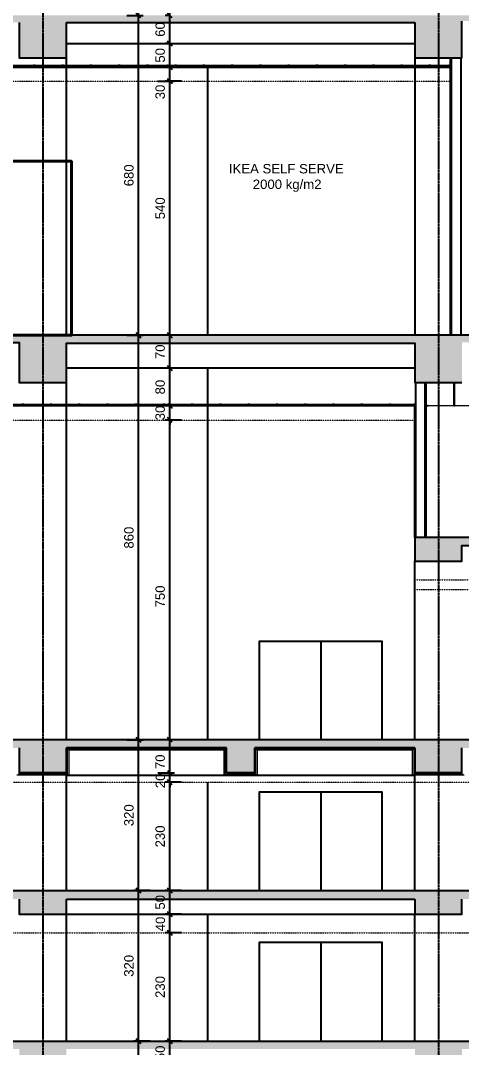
# Model space of a CAD drawing. Header units: centimetres. Extents: x -678439 to 71514, y -426864 to 8594.
# Drawn here: x 65828 to 66765, y 3387 to 5569 of the extents above; entities that cross this region are included whole.
import ezdxf

# ---------------------------------------------------------------- set-up
doc = ezdxf.new("R2010")
doc.units = ezdxf.units.CM
doc.header["$LTSCALE"] = 0.01
doc.header["$MEASUREMENT"] = 0
doc.header["$PDMODE"] = 3
for name, pattern in [('$0$CENTER', [50.8, 31.75, -6.35, 6.35, -6.35]), ('HIDDEN', [9.525, 6.35, -3.175]), ('K5LT_AXLED', [19.5, 15, -1.5, 1.5, -1.5])]:
    doc.linetypes.add(name, pattern=pattern)
doc.layers.get('0').update_dxf_attribs({"lineweight": 0})
doc.layers.get('DefPoints').update_dxf_attribs({"color": 200})
for name, color, linetype in [('$0$V-0_Axis', 8, '$0$CENTER'), ('AR-02', 152, 'Continuous'), ('METAL', 122, 'Continuous'), ('SIVA', 151, 'Continuous'), ('V-0_Dimension', 1, 'Continuous'), ('V-0_Elevation_015', 103, 'Continuous'), ('V-0_Elevation_030', 30, 'Continuous'), ('V-0_Hatch_Concrete', 252, 'Continuous'), ('V-0_Text_Tr', 7, 'Continuous'), ('V-2_Column', 160, 'Continuous'), ('V-2_Wall', 4, 'Continuous'), ('V-3_Ceiling_Suspended', 202, 'Continuous')]:
    doc.layers.add(name, color=color, linetype=linetype)
for name, color, linetype, lineweight in [('AG-Insulation_Heat_Rockwool', 95, 'BATTING', 13), ('AG-Metal_Profile', 122, 'Continuous', 18), ('AR-HIDDEN', 9, 'HIDDEN', 18), ('RACKING', 157, 'Continuous', 40), ('TAV-AG-Acoustic', 1, 'Continuous', 0)]:
    doc.layers.add(name, color=color, linetype=linetype, lineweight=lineweight)
doc.styles.add('VIVA_100', font='arial.ttf', dxfattribs={"height": 20})
doc.linetypes.add('BATTING', pattern='A,0.0001,-0.1,[134,ltypeshp.shx,S=0.1,R=0,X=-0.1,Y=0],-0.2,[134,ltypeshp.shx,S=0.1,R=180,X=0.1,Y=0],-0.1', length=0.4001)
doc.dimstyles.new('VIVA_100', dxfattribs={"dimscale": 10, "dimtxt": 25, "dimasz": 1, "dimexe": 1, "dimexo": 1, "dimgap": 1, "dimtad": 1, "dimdec": 0, "dimzin": 3, "dimdsep": 46, "dimtxsty": 'VIVA_100', "dimblk": 'OBLIQUE', "dimcen": 0, "dimdle": 1, "dimclrd": 256, "dimclre": 256, "dimclrt": 256, "dimadec": 1, "dimazin": 0, "dimtfac": 0.75, "dimtdec": 0, "dimtix": 1, "dimtmove": 2, "dimatfit": 2, "dimldrblk": 'DOT', "dimfxlon": 1, "dimfrac": 1, "dimtolj": 1, "dimtzin": 0, "dimlwd": -1, "dimlwe": -1, "dimarcsym": 0})

# ---------------------------------------------------------------- blocks, each defined once
blk = doc.blocks.new('RAF2')
at = {"layer": 'RACKING', "ltscale": 0.3}
blk.add_lwpolyline([(15.057, -3.7), (18.1, -3.7), (18.1, 0), (15.057, 0)], close=True, dxfattribs=at)
blk = doc.blocks.new('_OBLIQUE')
at = {"color": 0, "linetype": 'ByBlock'}
blk.add_line((-0.5, -0.5), (0.5, 0.5), dxfattribs=at)
blk = doc.blocks.new('*D188')
at = {"layer": 'DefPoints', "color": 0, "transparency": 16777216}
for p in [(66145.1, 3400), (66397.4, 3400), (66407.4, 3350)]:
    blk.add_point(p, dxfattribs=at)
at = {"layer": 'V-0_Dimension', "transparency": 16777216}
for p, q in [((66145.1, 3340), (66145.1, 3410)), ((66170.1, 3400), (66135.1, 3400)), ((66170.1, 3350), (66135.1, 3350))]:
    blk.add_line(p, q, dxfattribs=at)
at = {"layer": 'V-0_Dimension', "transparency": 16777216, "xscale": 10, "yscale": 10, "zscale": 10}
for p, rotation in [((66145.1, 3400), 90), ((66145.1, 3350), 270)]:
    blk.add_blockref('_OBLIQUE', p, dxfattribs=dict(at, rotation=rotation))
at = {"layer": 'V-0_Dimension', "transparency": 16777216, "insert": (66124.9, 3375), "char_height": 20, "attachment_point": 5, "rotation": 90, "style": 'VIVA_100'}
blk.add_mtext('\\A1;50 ', dxfattribs=at)
blk = doc.blocks.new('_DOT')
blk.add_line((-0.5, 0), (-1, 0))
at = {"const_width": 0.5}
blk.add_lwpolyline([(-0.25, 0, 1), (0.25, 0, 1)], format="xyb", close=True, dxfattribs=at)
blk = doc.blocks.new('*D189')
at = {"layer": 'DefPoints', "color": 0, "transparency": 16777216}
for p in [(66078.7, 3400), (66266.6, 3400), (66266.6, 3080)]:
    blk.add_point(p, dxfattribs=at)
at = {"layer": 'V-0_Dimension', "transparency": 16777216}
for p, q in [((66078.7, 3070), (66078.7, 3410)), ((66103.7, 3400), (66068.7, 3400)), ((66103.7, 3080), (66068.7, 3080))]:
    blk.add_line(p, q, dxfattribs=at)
at = {"layer": 'V-0_Dimension', "transparency": 16777216, "xscale": 10, "yscale": 10, "zscale": 10}
for p, rotation in [((66078.7, 3400), 90), ((66078.7, 3080), 270)]:
    blk.add_blockref('_OBLIQUE', p, dxfattribs=dict(at, rotation=rotation))
at = {"layer": 'V-0_Dimension', "transparency": 16777216, "insert": (66058.5, 3240), "char_height": 20, "attachment_point": 5, "rotation": 90, "style": 'VIVA_100'}
blk.add_mtext('\\A1;320 ', dxfattribs=at)
blk = doc.blocks.new('*D190')
at = {"layer": 'DefPoints', "color": 0, "transparency": 16777216}
for p in [(66145.1, 3630), (66225.7, 3630), (66407.4, 3400)]:
    blk.add_point(p, dxfattribs=at)
at = {"layer": 'V-0_Dimension', "transparency": 16777216}
for p, q in [((66170.1, 3630), (66135.1, 3630)), ((66145.1, 3390), (66145.1, 3640)), ((66170.1, 3400), (66135.1, 3400))]:
    blk.add_line(p, q, dxfattribs=at)
at = {"layer": 'V-0_Dimension', "transparency": 16777216, "xscale": 10, "yscale": 10, "zscale": 10}
for p, rotation in [((66145.1, 3630), 90), ((66145.1, 3400), 270)]:
    blk.add_blockref('_OBLIQUE', p, dxfattribs=dict(at, rotation=rotation))
at = {"layer": 'V-0_Dimension', "transparency": 16777216, "insert": (66124.9, 3515), "char_height": 20, "attachment_point": 5, "rotation": 90, "style": 'VIVA_100'}
blk.add_mtext('\\A1;230 ', dxfattribs=at)
blk = doc.blocks.new('*D191')
at = {"layer": 'DefPoints', "color": 0, "transparency": 16777216}
for p in [(66145.1, 3670), (66225.7, 3670), (66225.7, 3630)]:
    blk.add_point(p, dxfattribs=at)
at = {"layer": 'V-0_Dimension', "transparency": 16777216}
for p, q in [((66170.1, 3670), (66135.1, 3670)), ((66145.1, 3620), (66145.1, 3680)), ((66170.1, 3630), (66135.1, 3630))]:
    blk.add_line(p, q, dxfattribs=at)
at = {"layer": 'V-0_Dimension', "transparency": 16777216, "xscale": 10, "yscale": 10, "zscale": 10}
for p, rotation in [((66145.1, 3670), 90), ((66145.1, 3630), 270)]:
    blk.add_blockref('_OBLIQUE', p, dxfattribs=dict(at, rotation=rotation))
at = {"layer": 'V-0_Dimension', "transparency": 16777216, "insert": (66125.3, 3648.9), "char_height": 20, "attachment_point": 5, "rotation": 90, "style": 'VIVA_100'}
blk.add_mtext('\\A1;40 ', dxfattribs=at)
blk = doc.blocks.new('*D192')
at = {"layer": 'DefPoints', "color": 0, "transparency": 16777216}
for p in [(66145.1, 3720), (66225.7, 3720), (66225.7, 3670)]:
    blk.add_point(p, dxfattribs=at)
at = {"layer": 'V-0_Dimension', "transparency": 16777216}
for p, q in [((66170.1, 3720), (66135.1, 3720)), ((66145.1, 3660), (66145.1, 3730)), ((66170.1, 3670), (66135.1, 3670))]:
    blk.add_line(p, q, dxfattribs=at)
at = {"layer": 'V-0_Dimension', "transparency": 16777216, "xscale": 10, "yscale": 10, "zscale": 10}
for p, rotation in [((66145.1, 3720), 90), ((66145.1, 3670), 270)]:
    blk.add_blockref('_OBLIQUE', p, dxfattribs=dict(at, rotation=rotation))
at = {"layer": 'V-0_Dimension', "transparency": 16777216, "insert": (66124.9, 3695), "char_height": 20, "attachment_point": 5, "rotation": 90, "style": 'VIVA_100'}
blk.add_mtext('\\A1;50 ', dxfattribs=at)
blk = doc.blocks.new('*D193')
at = {"layer": 'DefPoints', "color": 0, "transparency": 16777216}
for p in [(66078.7, 3720), (66225.7, 3720), (66266.6, 3400)]:
    blk.add_point(p, dxfattribs=at)
at = {"layer": 'V-0_Dimension', "transparency": 16777216}
for p, q in [((66103.7, 3720), (66068.7, 3720)), ((66078.7, 3390), (66078.7, 3730)), ((66103.7, 3400), (66068.7, 3400))]:
    blk.add_line(p, q, dxfattribs=at)
at = {"layer": 'V-0_Dimension', "transparency": 16777216, "xscale": 10, "yscale": 10, "zscale": 10}
for p, rotation in [((66078.7, 3720), 90), ((66078.7, 3400), 270)]:
    blk.add_blockref('_OBLIQUE', p, dxfattribs=dict(at, rotation=rotation))
at = {"layer": 'V-0_Dimension', "transparency": 16777216, "insert": (66058.5, 3560), "char_height": 20, "attachment_point": 5, "rotation": 90, "style": 'VIVA_100'}
blk.add_mtext('\\A1;320 ', dxfattribs=at)
blk = doc.blocks.new('*D194')
at = {"layer": 'DefPoints', "color": 0, "transparency": 16777216}
for p in [(66145.1, 3950), (66407.4, 3950), (66225.7, 3720)]:
    blk.add_point(p, dxfattribs=at)
at = {"layer": 'V-0_Dimension', "transparency": 16777216}
for p, q in [((66145.1, 3710), (66145.1, 3960)), ((66170.1, 3950), (66135.1, 3950)), ((66170.1, 3720), (66135.1, 3720))]:
    blk.add_line(p, q, dxfattribs=at)
at = {"layer": 'V-0_Dimension', "transparency": 16777216, "xscale": 10, "yscale": 10, "zscale": 10}
for p, rotation in [((66145.1, 3950), 90), ((66145.1, 3720), 270)]:
    blk.add_blockref('_OBLIQUE', p, dxfattribs=dict(at, rotation=rotation))
at = {"layer": 'V-0_Dimension', "transparency": 16777216, "insert": (66124.9, 3835), "char_height": 20, "attachment_point": 5, "rotation": 90, "style": 'VIVA_100'}
blk.add_mtext('\\A1;230 ', dxfattribs=at)
blk = doc.blocks.new('*D195')
at = {"layer": 'DefPoints', "color": 0, "transparency": 16777216}
for p in [(65925.7, 3970), (66145.1, 3970), (66407.4, 3950)]:
    blk.add_point(p, dxfattribs=at)
at = {"layer": 'V-0_Dimension', "transparency": 16777216}
for p, q in [((66145.1, 3970), (66145.1, 3980)), ((66120.1, 3970), (66155.1, 3970)), ((66145.1, 3950), (66145.1, 3970)), ((66170.1, 3950), (66135.1, 3950)), ((66145.1, 3950), (66145.1, 3940))]:
    blk.add_line(p, q, dxfattribs=at)
at = {"layer": 'V-0_Dimension', "transparency": 16777216, "xscale": 10, "yscale": 10, "zscale": 10}
for p, rotation in [((66145.1, 3970), 270), ((66145.1, 3950), 90)]:
    blk.add_blockref('_OBLIQUE', p, dxfattribs=dict(at, rotation=rotation))
at = {"layer": 'V-0_Dimension', "transparency": 16777216, "insert": (66125.3, 3953.1), "char_height": 20, "attachment_point": 5, "rotation": 90, "style": 'VIVA_100'}
blk.add_mtext('\\A1;20 ', dxfattribs=at)
blk = doc.blocks.new('*D196')
at = {"layer": 'DefPoints', "color": 0, "transparency": 16777216}
for p in [(66145.1, 4040), (66397.4, 4040), (65925.7, 3970)]:
    blk.add_point(p, dxfattribs=at)
at = {"layer": 'V-0_Dimension', "transparency": 16777216}
for p, q in [((66170.1, 4040), (66135.1, 4040)), ((66145.1, 3960), (66145.1, 4050)), ((66120.1, 3970), (66155.1, 3970))]:
    blk.add_line(p, q, dxfattribs=at)
at = {"layer": 'V-0_Dimension', "transparency": 16777216, "xscale": 10, "yscale": 10, "zscale": 10}
for p, rotation in [((66145.1, 4040), 90), ((66145.1, 3970), 270)]:
    blk.add_blockref('_OBLIQUE', p, dxfattribs=dict(at, rotation=rotation))
at = {"layer": 'V-0_Dimension', "transparency": 16777216, "insert": (66124.9, 3993.6), "char_height": 20, "attachment_point": 5, "rotation": 90, "style": 'VIVA_100'}
blk.add_mtext('\\A1;70 ', dxfattribs=at)
blk = doc.blocks.new('*D197')
at = {"layer": 'DefPoints', "color": 0, "transparency": 16777216}
for p in [(65925.7, 4040), (66078.7, 4040), (66225.7, 3720)]:
    blk.add_point(p, dxfattribs=at)
at = {"layer": 'V-0_Dimension', "transparency": 16777216}
for p, q in [((66053.7, 4040), (66088.7, 4040)), ((66078.7, 3710), (66078.7, 4050)), ((66103.7, 3720), (66068.7, 3720))]:
    blk.add_line(p, q, dxfattribs=at)
at = {"layer": 'V-0_Dimension', "transparency": 16777216, "xscale": 10, "yscale": 10, "zscale": 10}
for p, rotation in [((66078.7, 4040), 90), ((66078.7, 3720), 270)]:
    blk.add_blockref('_OBLIQUE', p, dxfattribs=dict(at, rotation=rotation))
at = {"layer": 'V-0_Dimension', "transparency": 16777216, "insert": (66058.5, 3880), "char_height": 20, "attachment_point": 5, "rotation": 90, "style": 'VIVA_100'}
blk.add_mtext('\\A1;320 ', dxfattribs=at)
blk = doc.blocks.new('*D204')
at = {"layer": 'DefPoints', "color": 0, "transparency": 16777216}
for p in [(66145.1, 4720), (66225.7, 4720), (65925.7, 3970)]:
    blk.add_point(p, dxfattribs=at)
at = {"layer": 'V-0_Dimension', "transparency": 16777216}
for p, q in [((66170.1, 4720), (66135.1, 4720)), ((66145.1, 3960), (66145.1, 4730)), ((66120.1, 3970), (66155.1, 3970))]:
    blk.add_line(p, q, dxfattribs=at)
at = {"layer": 'V-0_Dimension', "transparency": 16777216, "xscale": 10, "yscale": 10, "zscale": 10}
for p, rotation in [((66145.1, 4720), 90), ((66145.1, 3970), 270)]:
    blk.add_blockref('_OBLIQUE', p, dxfattribs=dict(at, rotation=rotation))
at = {"layer": 'V-0_Dimension', "transparency": 16777216, "insert": (66124.9, 4345), "char_height": 20, "attachment_point": 5, "rotation": 90, "style": 'VIVA_100'}
blk.add_mtext('\\A1;750 ', dxfattribs=at)
blk = doc.blocks.new('*D205')
at = {"layer": 'DefPoints', "color": 0, "transparency": 16777216}
for p in [(66145.1, 4750), (66225.7, 4750), (66225.7, 4720)]:
    blk.add_point(p, dxfattribs=at)
at = {"layer": 'V-0_Dimension', "transparency": 16777216}
for p, q in [((66145.1, 4750), (66145.1, 4760)), ((66170.1, 4750), (66135.1, 4750)), ((66145.1, 4720), (66145.1, 4750)), ((66170.1, 4720), (66135.1, 4720)), ((66145.1, 4720), (66145.1, 4710))]:
    blk.add_line(p, q, dxfattribs=at)
at = {"layer": 'V-0_Dimension', "transparency": 16777216, "xscale": 10, "yscale": 10, "zscale": 10}
for p, rotation in [((66145.1, 4750), 270), ((66145.1, 4720), 90)]:
    blk.add_blockref('_OBLIQUE', p, dxfattribs=dict(at, rotation=rotation))
at = {"layer": 'V-0_Dimension', "transparency": 16777216, "insert": (66124.9, 4735), "char_height": 20, "attachment_point": 5, "rotation": 90, "style": 'VIVA_100'}
blk.add_mtext('\\A1;30 ', dxfattribs=at)
blk = doc.blocks.new('*D206')
at = {"layer": 'DefPoints', "color": 0, "transparency": 16777216}
for p in [(66145.1, 4900), (66225.7, 4900), (66225.7, 4830)]:
    blk.add_point(p, dxfattribs=at)
at = {"layer": 'V-0_Dimension', "transparency": 16777216}
for p, q in [((66170.1, 4900), (66135.1, 4900)), ((66145.1, 4820), (66145.1, 4910)), ((66170.1, 4830), (66135.1, 4830))]:
    blk.add_line(p, q, dxfattribs=at)
at = {"layer": 'V-0_Dimension', "transparency": 16777216, "xscale": 10, "yscale": 10, "zscale": 10}
for p, rotation in [((66145.1, 4900), 90), ((66145.1, 4830), 270)]:
    blk.add_blockref('_OBLIQUE', p, dxfattribs=dict(at, rotation=rotation))
at = {"layer": 'V-0_Dimension', "transparency": 16777216, "insert": (66124.9, 4865), "char_height": 20, "attachment_point": 5, "rotation": 90, "style": 'VIVA_100'}
blk.add_mtext('\\A1;70 ', dxfattribs=at)
blk = doc.blocks.new('*D207')
at = {"layer": 'DefPoints', "color": 0, "transparency": 16777216}
for p in [(64877.5, 5440), (64888.2, 5440), (66225.7, 4900)]:
    blk.add_point(p, dxfattribs=at)
at = {"layer": 'V-0_Dimension', "transparency": 16777216}
for p, q in [((64878.2, 5440), (64867.5, 5440)), ((64877.5, 4890), (64877.5, 5450)), ((64902.5, 4900), (64867.5, 4900))]:
    blk.add_line(p, q, dxfattribs=at)
at = {"layer": 'V-0_Dimension', "transparency": 16777216, "xscale": 10, "yscale": 10, "zscale": 10}
for p, rotation in [((64877.5, 5440), 90), ((64877.5, 4900), 270)]:
    blk.add_blockref('_OBLIQUE', p, dxfattribs=dict(at, rotation=rotation))
at = {"layer": 'V-0_Dimension', "transparency": 16777216, "insert": (64857.2, 5170), "char_height": 20, "attachment_point": 5, "rotation": 90, "style": 'VIVA_100'}
blk.add_mtext('\\A1;540 ', dxfattribs=at)
blk = doc.blocks.new('*D208')
at = {"layer": 'DefPoints', "color": 0, "transparency": 16777216}
for p in [(66145.1, 5470), (66155.9, 5470), (64888.2, 5440)]:
    blk.add_point(p, dxfattribs=at)
at = {"layer": 'V-0_Dimension', "transparency": 16777216}
for p, q in [((66145.1, 5430), (66145.1, 5480)), ((66145.9, 5470), (66135.1, 5470)), ((66120.1, 5440), (66155.1, 5440))]:
    blk.add_line(p, q, dxfattribs=at)
at = {"layer": 'V-0_Dimension', "transparency": 16777216, "xscale": 10, "yscale": 10, "zscale": 10}
for p, rotation in [((66145.1, 5470), 90), ((66145.1, 5440), 270)]:
    blk.add_blockref('_OBLIQUE', p, dxfattribs=dict(at, rotation=rotation))
at = {"layer": 'V-0_Dimension', "transparency": 16777216, "insert": (66124.9, 5417.2), "char_height": 20, "attachment_point": 5, "rotation": 90, "style": 'VIVA_100'}
blk.add_mtext('\\A1;30 ', dxfattribs=at)
blk = doc.blocks.new('*D209')
at = {"layer": 'DefPoints', "color": 0, "transparency": 16777216}
for p in [(66145.1, 5580), (66155.9, 5580), (66155.9, 5520)]:
    blk.add_point(p, dxfattribs=at)
at = {"layer": 'V-0_Dimension', "transparency": 16777216}
for p, q in [((66145.1, 5510), (66145.1, 5590)), ((66145.9, 5580), (66135.1, 5580)), ((66145.9, 5520), (66135.1, 5520))]:
    blk.add_line(p, q, dxfattribs=at)
at = {"layer": 'V-0_Dimension', "transparency": 16777216, "xscale": 10, "yscale": 10, "zscale": 10}
for p, rotation in [((66145.1, 5580), 90), ((66145.1, 5520), 270)]:
    blk.add_blockref('_OBLIQUE', p, dxfattribs=dict(at, rotation=rotation))
at = {"layer": 'V-0_Dimension', "transparency": 16777216, "insert": (66124.9, 5550), "char_height": 20, "attachment_point": 5, "rotation": 90, "style": 'VIVA_100'}
blk.add_mtext('\\A1;60 ', dxfattribs=at)
blk = doc.blocks.new('*D216')
at = {"layer": 'DefPoints', "color": 0, "transparency": 16777216}
for p in [(65875.7, 4900), (66078.7, 4900), (65925.7, 4040)]:
    blk.add_point(p, dxfattribs=at)
at = {"layer": 'V-0_Dimension', "transparency": 16777216}
for p, q in [((66053.7, 4900), (66088.7, 4900)), ((66078.7, 4030), (66078.7, 4910)), ((66053.7, 4040), (66088.7, 4040))]:
    blk.add_line(p, q, dxfattribs=at)
at = {"layer": 'V-0_Dimension', "transparency": 16777216, "xscale": 10, "yscale": 10, "zscale": 10}
for p, rotation in [((66078.7, 4900), 90), ((66078.7, 4040), 270)]:
    blk.add_blockref('_OBLIQUE', p, dxfattribs=dict(at, rotation=rotation))
at = {"layer": 'V-0_Dimension', "transparency": 16777216, "insert": (66058.5, 4470), "char_height": 20, "attachment_point": 5, "rotation": 90, "style": 'VIVA_100'}
blk.add_mtext('\\A1;860 ', dxfattribs=at)
blk = doc.blocks.new('*D217')
at = {"layer": 'DefPoints', "color": 0, "transparency": 16777216}
for p in [(65875.7, 5580), (66078.7, 5580), (65875.7, 4900)]:
    blk.add_point(p, dxfattribs=at)
at = {"layer": 'V-0_Dimension', "transparency": 16777216}
for p, q in [((66078.7, 4890), (66078.7, 5590)), ((66053.7, 5580), (66088.7, 5580)), ((66053.7, 4900), (66088.7, 4900))]:
    blk.add_line(p, q, dxfattribs=at)
at = {"layer": 'V-0_Dimension', "transparency": 16777216, "xscale": 10, "yscale": 10, "zscale": 10}
for p, rotation in [((66078.7, 5580), 90), ((66078.7, 4900), 270)]:
    blk.add_blockref('_OBLIQUE', p, dxfattribs=dict(at, rotation=rotation))
at = {"layer": 'V-0_Dimension', "transparency": 16777216, "insert": (66058.5, 5240), "char_height": 20, "attachment_point": 5, "rotation": 90, "style": 'VIVA_100'}
blk.add_mtext('\\A1;680 ', dxfattribs=at)
blk = doc.blocks.new('*D245')
at = {"layer": 'DefPoints', "color": 0, "transparency": 16777216}
for p in [(66145.1, 4830), (66225.7, 4830), (66225.7, 4750)]:
    blk.add_point(p, dxfattribs=at)
at = {"layer": 'V-0_Dimension', "transparency": 16777216}
for p, q in [((66170.1, 4830), (66135.1, 4830)), ((66145.1, 4740), (66145.1, 4840)), ((66170.1, 4750), (66135.1, 4750))]:
    blk.add_line(p, q, dxfattribs=at)
at = {"layer": 'V-0_Dimension', "transparency": 16777216, "xscale": 10, "yscale": 10, "zscale": 10}
for p, rotation in [((66145.1, 4830), 90), ((66145.1, 4750), 270)]:
    blk.add_blockref('_OBLIQUE', p, dxfattribs=dict(at, rotation=rotation))
at = {"layer": 'V-0_Dimension', "transparency": 16777216, "insert": (66124.9, 4790), "char_height": 20, "attachment_point": 5, "rotation": 90, "style": 'VIVA_100'}
blk.add_mtext('\\A1;80 ', dxfattribs=at)
blk = doc.blocks.new('*D265')
at = {"layer": 'DefPoints', "color": 0, "transparency": 16777216}
for p in [(66130.9, 5520), (66145.1, 5520), (66155.9, 5470)]:
    blk.add_point(p, dxfattribs=at)
at = {"layer": 'V-0_Dimension', "transparency": 16777216}
for p, q in [((66145.1, 5460), (66145.1, 5530)), ((66140.9, 5520), (66155.1, 5520)), ((66145.9, 5470), (66135.1, 5470))]:
    blk.add_line(p, q, dxfattribs=at)
at = {"layer": 'V-0_Dimension', "transparency": 16777216, "xscale": 10, "yscale": 10, "zscale": 10}
for p, rotation in [((66145.1, 5520), 90), ((66145.1, 5470), 270)]:
    blk.add_blockref('_OBLIQUE', p, dxfattribs=dict(at, rotation=rotation))
at = {"layer": 'V-0_Dimension', "transparency": 16777216, "insert": (66124.9, 5495), "char_height": 20, "attachment_point": 5, "rotation": 90, "style": 'VIVA_100'}
blk.add_mtext('\\A1;50 ', dxfattribs=at)
blk = doc.blocks.new('*D281')
at = {"layer": 'DefPoints', "color": 0, "transparency": 16777216}
for p in [(66145.1, 5440), (66225.7, 5440), (66225.7, 4900)]:
    blk.add_point(p, dxfattribs=at)
at = {"layer": 'V-0_Dimension', "transparency": 16777216}
for p, q in [((66170.1, 5440), (66135.1, 5440)), ((66145.1, 4890), (66145.1, 5450)), ((66170.1, 4900), (66135.1, 4900))]:
    blk.add_line(p, q, dxfattribs=at)
at = {"layer": 'V-0_Dimension', "transparency": 16777216, "xscale": 10, "yscale": 10, "zscale": 10}
for p, rotation in [((66145.1, 5440), 90), ((66145.1, 4900), 270)]:
    blk.add_blockref('_OBLIQUE', p, dxfattribs=dict(at, rotation=rotation))
at = {"layer": 'V-0_Dimension', "transparency": 16777216, "insert": (66124.9, 5170), "char_height": 20, "attachment_point": 5, "rotation": 90, "style": 'VIVA_100'}
blk.add_mtext('\\A1;540 ', dxfattribs=at)

msp = doc.modelspace()

# ---------------------------------------------------------------- hatches: boundary and pattern name
at = {"layer": 'V-0_Hatch_Concrete', "transparency": 33554534}
h = msp.add_hatch(color=256, dxfattribs=at)
h.dxf.hatch_style = 1
h.paths.add_polyline_path([(61195.7, 5565), (62465.7, 5565), (62465.7, 5490), (62515.7, 5490), (62565.7, 5490), (62565.7, 5565), (64145.7, 5565), (64145.7, 5490), (64245.7, 5490), (64245.7, 5565), (65825.7, 5565), (65825.7, 5490), (65925.7, 5490), (65925.7, 5565), (66665.7, 5565), (66665.7, 5490), (66765.7, 5490), (66765.7, 5568), (68345.7, 5568), (68345.7, 5490), (68445.7, 5490), (68445.7, 5568), (68625.7, 5568), (68625.7, 5490), (68675.7, 5490), (68675.7, 5645), (68655.7, 5645), (68655.7, 5580), (64145.7, 5580), (61095.7, 5580), (61095.7, 5490), (61195.7, 5490)])
h.paths.add_polyline_path([(61195.7, 5285), (59652.6, 5285), (59652.6, 5268), (60406.2, 5268), (60406.2, 5215), (60486.2, 5215), (60486.2, 5268), (60795.7, 5268), (60795.7, 5215), (60875.7, 5215), (60875.7, 5268), (61095.7, 5268), (61095.7, 5215), (61195.7, 5215)])
h.paths.add_polyline_path([(61195.7, 4640), (59652.6, 4640), (59652.6, 4620), (60406.2, 4620), (60406.2, 4570), (60486.2, 4570), (60486.2, 4620), (60795.7, 4620), (60795.7, 4570), (60875.7, 4570), (60875.7, 4620), (61095.7, 4620), (61095.7, 4570), (61195.7, 4570)])
h = msp.add_hatch(color=256, dxfattribs=at)
h.dxf.hatch_style = 1
h.paths.add_polyline_path([(65825.7, 4885), (64245.7, 4885), (64245.7, 4800), (64145.7, 4800), (64145.7, 4885), (62565.7, 4885), (62565.7, 4800), (62465.7, 4800), (62465.7, 4885), (61195.7, 4885), (61195.7, 4830), (61095.7, 4830), (61095.7, 4900), (68143.8, 4900), (68143.8, 4885), (66765.7, 4885), (66765.7, 4800), (66665.7, 4800), (66665.7, 4883), (65925.7, 4883), (65925.7, 4800), (65825.7, 4800)])
h = msp.add_hatch(color=256, dxfattribs=at)
h.dxf.hatch_style = 1
h.paths.add_polyline_path([(67605.7, 4453), (68395.7, 4453), (68395.7, 4420), (68445.7, 4420), (68445.7, 4470), (66665.7, 4470), (66665.7, 4420), (66765.7, 4420), (66765.7, 4453), (67505.7, 4453), (67505.7, 4420), (67605.7, 4420)])
h = msp.add_hatch(color=256, dxfattribs=at)
h.dxf.hatch_style = 1
h.paths.add_polyline_path([(64245.7, 3702), (64995.7, 3702), (64995.7, 3670), (65075.7, 3670), (65075.7, 3702), (65825.7, 3702), (65825.7, 3670), (65925.7, 3670), (65925.7, 3702), (66665.7, 3702), (66665.7, 3670), (66765.7, 3670), (66765.7, 3702), (67515.7, 3702), (67515.7, 3670), (67595.7, 3670), (67595.7, 3702), (68345.7, 3702), (68345.7, 3670), (68445.7, 3670), (68445.7, 3703), (68682.7, 3703), (68682.7, 3670), (68722.7, 3670), (68722.7, 3720), (62465.7, 3720), (62465.7, 3670), (62565.7, 3670), (62565.7, 3702), (63305.7, 3702), (63305.7, 3670), (63405.7, 3670), (63405.7, 3702), (64145.7, 3702), (64145.7, 3670), (64245.7, 3670)])
h.paths.add_polyline_path([(64245.7, 4023), (64585.7, 4023), (64585.7, 3970), (64645.7, 3970), (64645.7, 4023), (64985.7, 4023), (64985.7, 3970), (65085.7, 3970), (65085.7, 4023), (65425.7, 4023), (65425.7, 3970), (65485.7, 3970), (65485.7, 4023), (65825.7, 4023), (65825.7, 3970), (65925.7, 3970), (65925.7, 4023), (66265.7, 4023), (66265.7, 3970), (66325.7, 3970), (66325.7, 4023), (66665.7, 4023), (66665.7, 3970), (66765.7, 3970), (66765.7, 4023), (67105.7, 4023), (67105.7, 3970), (67165.7, 3970), (67165.7, 4023), (67505.7, 4023), (67505.7, 3970), (67605.7, 3970), (67605.7, 4023), (67925.7, 4023), (67925.7, 3970), (67995.7, 3970), (67995.7, 4023), (68395.7, 4023), (68395.7, 3970), (68445.7, 3970), (68445.7, 4155), (69172.7, 4155), (69172.7, 4090), (69272.7, 4090), (69272.7, 4150), (69588.7, 4150), (69588.7, 4090), (69628.7, 4090), (69628.7, 4170), (69205.7, 4170), (68395.7, 4170), (68395.7, 4040), (59652.6, 4040), (59652.6, 4023), (60406.2, 4023), (60406.2, 3970), (60486.2, 3970), (60486.2, 4023), (60795.7, 4023), (60795.7, 3970), (60875.7, 3970), (60875.7, 4023), (61095.7, 4023), (61095.7, 3970), (61195.7, 3970), (61195.7, 4023), (61625.7, 4023), (61625.7, 3970), (61725.7, 3970), (61725.7, 4023), (62090.7, 4023), (62090.7, 3970), (62150.7, 3970), (62150.7, 4023), (62465.7, 4023), (62465.7, 3970), (62515.7, 3970), (62565.7, 3970), (62565.7, 4023), (62905.7, 4023), (62905.7, 3970), (62965.7, 3970), (62965.7, 4022), (63305.7, 4022), (63305.7, 3970), (63405.7, 3970), (63405.7, 4023), (63745.7, 4023), (63745.7, 3970), (63805.7, 3970), (63805.7, 4023), (64145.7, 4023), (64145.7, 3970), (64245.7, 3970)])
h = msp.add_hatch(color=256, dxfattribs=at)
h.dxf.hatch_style = 1
h.paths.add_polyline_path([(70181.2, 2287.1), (70141.2, 2287.1), (70141.2, 2120), (59652.6, 2120), (59652.6, 2000), (70181.2, 2000)])
h.paths.add_polyline_path([(69295.7, 2423), (70101.2, 2423), (70101.2, 2390), (70141.2, 2390), (70141.2, 2287.1), (70181.2, 2287.1), (70181.2, 2592), (70141.2, 2592), (70141.2, 2440), (62515.7, 2440), (59652.6, 2440), (59652.6, 2423), (60406.2, 2423), (60406.2, 2390), (60486.2, 2390), (60486.2, 2423), (60785.7, 2423), (60785.7, 2390), (60885.7, 2390), (60885.7, 2423), (61635.7, 2423), (61635.7, 2390), (61715.7, 2390), (61715.7, 2423), (62465.7, 2423), (62465.7, 2390), (62515.7, 2390), (62565.7, 2390), (62565.7, 2423), (63305.7, 2423), (63305.7, 2390), (63405.7, 2390), (63405.7, 2423), (64145.7, 2423), (64145.7, 2390), (64245.7, 2390), (64245.7, 2423), (64985.7, 2423), (64985.7, 2390), (65085.7, 2390), (65085.7, 2423), (65825.7, 2423), (65825.7, 2390), (65925.7, 2390), (65925.7, 2423), (66665.7, 2423), (66665.7, 2390), (66765.7, 2390), (66765.7, 2423), (67505.7, 2423), (67505.7, 2390), (67605.7, 2390), (67605.7, 2423), (68345.7, 2423), (68345.7, 2390), (68445.7, 2390), (68445.7, 2423), (69195.7, 2423), (69195.7, 2390), (69295.7, 2390)])
h.paths.add_polyline_path([(69295.7, 2743), (70101.2, 2743), (70101.2, 2710), (70141.2, 2710), (70141.2, 2592), (70181.2, 2592), (70181.2, 2906.7), (70141.2, 2906.7), (70141.2, 2760), (62515.7, 2760), (59652.6, 2760), (59652.6, 2743), (60406.2, 2743), (60406.2, 2710), (60486.2, 2710), (60486.2, 2743), (60785.7, 2743), (60785.7, 2710), (60885.7, 2710), (60885.7, 2743), (61195.7, 2743), (61635.7, 2743), (61635.7, 2710), (61715.7, 2710), (61715.7, 2743), (62465.7, 2743), (62465.7, 2710), (62515.7, 2710), (62565.7, 2710), (62565.7, 2743), (63305.7, 2743), (63305.7, 2710), (63405.7, 2710), (63405.7, 2743), (64145.7, 2743), (64145.7, 2710), (64245.7, 2710), (64245.7, 2743), (64985.7, 2743), (64985.7, 2710), (65085.7, 2710), (65085.7, 2743), (65825.7, 2743), (65825.7, 2710), (65925.7, 2710), (65925.7, 2743), (66665.7, 2743), (66665.7, 2710), (66765.7, 2710), (66765.7, 2743), (67505.7, 2743), (67505.7, 2710), (67605.7, 2710), (67605.7, 2743), (68345.7, 2743), (68345.7, 2710), (68445.7, 2710), (68445.7, 2743), (69195.7, 2743), (69195.7, 2710), (69295.7, 2710)])
h.paths.add_polyline_path([(69295.7, 3063), (70101.2, 3063), (70101.2, 3030), (70141.2, 3030), (70141.2, 2906.7), (70181.2, 2906.7), (70181.2, 3298.2), (70141.2, 3298.2), (70141.2, 3080), (62515.7, 3080), (59652.6, 3080), (59652.6, 3063), (60406.2, 3063), (60406.2, 3030), (60486.2, 3030), (60486.2, 3063), (60795.7, 3063), (60795.7, 3030), (60875.7, 3030), (60875.7, 3063), (61635.7, 3063), (61635.7, 3030), (61715.7, 3030), (61715.7, 3063), (62465.7, 3063), (62465.7, 3030), (62515.7, 3030), (62565.7, 3030), (62565.7, 3063), (63305.7, 3063), (63305.7, 3030), (63405.7, 3030), (63405.7, 3063), (64145.7, 3063), (64145.7, 3030), (64245.7, 3030), (64245.7, 3063), (64985.7, 3063), (64985.7, 3030), (65085.7, 3030), (65085.7, 3063), (65825.7, 3063), (65825.7, 3030), (65925.7, 3030), (65925.7, 3063), (66665.7, 3063), (66665.7, 3030), (66765.7, 3030), (66765.7, 3063), (67505.7, 3063), (67505.7, 3030), (67605.7, 3030), (67605.7, 3063), (68345.7, 3063), (68345.7, 3030), (68445.7, 3030), (68445.7, 3063), (69195.7, 3063), (69195.7, 3030), (69295.7, 3030)])
h.paths.add_polyline_path([(69295.7, 3383), (70101.2, 3383), (70101.2, 3350), (70141.2, 3350), (70141.2, 3298.2), (70181.2, 3298.2), (70181.2, 3917.7), (70141.2, 3917.7), (70141.2, 3720), (69172.7, 3720), (69172.7, 3670), (69262.7, 3670), (69262.7, 3703), (70101.2, 3703), (70101.2, 3670), (70141.2, 3670), (70141.2, 3400), (62515.7, 3400), (59652.6, 3400), (59652.6, 3383), (60406.2, 3383), (60406.2, 3350), (60486.2, 3350), (60486.2, 3383), (60795.7, 3383), (60795.7, 3350), (60875.7, 3350), (60875.7, 3383), (61635.7, 3383), (61635.7, 3350), (61715.7, 3350), (61715.7, 3383), (62465.7, 3383), (62465.7, 3350), (62515.7, 3350), (62565.7, 3350), (62565.7, 3383), (63305.7, 3383), (63305.7, 3350), (63405.7, 3350), (63405.7, 3383), (64145.7, 3383), (64145.7, 3350), (64245.7, 3350), (64245.7, 3383), (64985.7, 3383), (64985.7, 3350), (65085.7, 3350), (65085.7, 3383), (65825.7, 3383), (65825.7, 3350), (65925.7, 3350), (65925.7, 3383), (66665.7, 3383), (66665.7, 3350), (66765.7, 3350), (66765.7, 3383), (67505.7, 3383), (67505.7, 3350), (67605.7, 3350), (67605.7, 3383), (68345.7, 3383), (68345.7, 3350), (68445.7, 3350), (68445.7, 3383), (69195.7, 3383), (69195.7, 3350), (69295.7, 3350)])

# ---------------------------------------------------------------- linework, layer by layer
at = {"layer": '$0$V-0_Axis'}
for p, q in [((65875.7, 8337.5), (65875.7, 1410)), ((66715.7, 8337.5), (66715.7, 1410))]:
    msp.add_line(p, q, dxfattribs=at)
at = {"layer": 'AG-Insulation_Heat_Rockwool', "linetype": 'Continuous', "ltscale": 1.2}
msp.add_lwpolyline([(66770.7, 3965), (66660.7, 3965), (66660.7, 4018), (66330.7, 4018), (66330.7, 3965), (66260.7, 3965), (66260.7, 4018), (65930.7, 4018), (65930.7, 3965), (65820.7, 3965)], dxfattribs=at)
at = {"layer": 'AG-Insulation_Heat_Rockwool', "ltscale": 0.6}
msp.add_lwpolyline([(65823.2, 3967.5), (65928.2, 3967.5), (65928.2, 4020.5), (66263.2, 4020.5), (66263.2, 3967.5), (66328.2, 3967.5), (66328.2, 4020.5), (66663.2, 4020.5), (66663.2, 3967.5), (66768.2, 3967.5)], dxfattribs=at)
at = {"layer": 'AG-Metal_Profile'}
msp.add_lwpolyline([(66749, 4749.9), (66749, 4750), (66749.7, 4750), (66749.7, 4751.4), (66749.8, 4751.4), (66749.8, 4750), (66750.5, 4750), (66750.5, 4749.9)], close=True, dxfattribs=at)
at = {"layer": 'AR-02'}
for p, q in [((61195.7, 5473.2), (66741.7, 5473.2)), ((64271, 4753.3), (66667.7, 4753.3))]:
    msp.add_line(p, q, dxfattribs=at)
at = {"layer": 'AR-HIDDEN', "color": 1, "linetype": 'K5LT_AXLED', "transparency": 33554687}
for p, q in [((62743.7, 4720), (66667.7, 4720)), ((66665.7, 4380), (68395.7, 4380))]:
    msp.add_line(p, q, dxfattribs=at)
at = {"layer": 'AR-HIDDEN', "linetype": 'K5LT_AXLED', "transparency": 33554687}
msp.add_line((66665.7, 4360), (68395.7, 4360), dxfattribs=at)
at = {"layer": 'AR-HIDDEN', "color": 1, "linetype": 'K5LT_AXLED', "transparency": 33554687}
for points in [[(61195.7, 5440), (66741.7, 5440)], [(62870.7, 3950), (68233.7, 3950)], [(62565.7, 3630), (68698.7, 3630)]]:
    msp.add_lwpolyline(points, dxfattribs=at)
at = {"layer": 'METAL', "color": 9}
for p, q in [((66749.1, 4752.3), (66749.1, 4800)), ((66749.2, 4800), (66749.2, 4752.3)), ((66749.4, 4750.4), (66749.4, 4757.6)), ((66749.5, 4750.4), (66749.5, 4757.6))]:
    msp.add_line(p, q, dxfattribs=at)
at = {"layer": 'METAL'}
for points in [[(65855.7, 5473.2), (65855.7, 5471.2), (65859.7, 5471.2), (65859.7, 5473.2)], [(65856, 5472.9), (65856, 5471.5), (65859.4, 5471.5), (65859.4, 5472.9)], [(65915.7, 5473.2), (65915.7, 5471.2), (65919.7, 5471.2), (65919.7, 5473.2)], [(65916, 5472.9), (65916, 5471.5), (65919.4, 5471.5), (65919.4, 5472.9)], [(65975.7, 5473.2), (65975.7, 5471.2), (65979.7, 5471.2), (65979.7, 5473.2)], [(65976, 5472.9), (65976, 5471.5), (65979.4, 5471.5), (65979.4, 5472.9)], [(66035.7, 5473.2), (66035.7, 5471.2), (66039.7, 5471.2), (66039.7, 5473.2)], [(66036, 5472.9), (66036, 5471.5), (66039.4, 5471.5), (66039.4, 5472.9)], [(66095.7, 5473.2), (66095.7, 5471.2), (66099.7, 5471.2), (66099.7, 5473.2)], [(66096, 5472.9), (66096, 5471.5), (66099.4, 5471.5), (66099.4, 5472.9)], [(66155.7, 5473.2), (66155.7, 5471.2), (66159.7, 5471.2), (66159.7, 5473.2)], [(66156, 5472.9), (66156, 5471.5), (66159.4, 5471.5), (66159.4, 5472.9)], [(66215.7, 5473.2), (66215.7, 5471.2), (66219.7, 5471.2), (66219.7, 5473.2)], [(66216, 5472.9), (66216, 5471.5), (66219.4, 5471.5), (66219.4, 5472.9)], [(66275.7, 5473.2), (66275.7, 5471.2), (66279.7, 5471.2), (66279.7, 5473.2)], [(66276, 5472.9), (66276, 5471.5), (66279.4, 5471.5), (66279.4, 5472.9)], [(66335.7, 5473.2), (66335.7, 5471.2), (66339.7, 5471.2), (66339.7, 5473.2)], [(66336, 5472.9), (66336, 5471.5), (66339.4, 5471.5), (66339.4, 5472.9)], [(66395.7, 5473.2), (66395.7, 5471.2), (66399.7, 5471.2), (66399.7, 5473.2)], [(66396, 5472.9), (66396, 5471.5), (66399.4, 5471.5), (66399.4, 5472.9)], [(66455.7, 5473.2), (66455.7, 5471.2), (66459.7, 5471.2), (66459.7, 5473.2)], [(66456, 5472.9), (66456, 5471.5), (66459.4, 5471.5), (66459.4, 5472.9)], [(66515.7, 5473.2), (66515.7, 5471.2), (66519.7, 5471.2), (66519.7, 5473.2)], [(66516, 5472.9), (66516, 5471.5), (66519.4, 5471.5), (66519.4, 5472.9)], [(66575.7, 5473.2), (66575.7, 5471.2), (66579.7, 5471.2), (66579.7, 5473.2)], [(66576, 5472.9), (66576, 5471.5), (66579.4, 5471.5), (66579.4, 5472.9)], [(66635.7, 5473.2), (66635.7, 5471.2), (66639.7, 5471.2), (66639.7, 5473.2)], [(66636, 5472.9), (66636, 5471.5), (66639.4, 5471.5), (66639.4, 5472.9)], [(66695.7, 5473.2), (66695.7, 5471.2), (66699.7, 5471.2), (66699.7, 5473.2)], [(66696, 5472.9), (66696, 5471.5), (66699.4, 5471.5), (66699.4, 5472.9)], [(66737.7, 5473.2), (66737.7, 5471.2), (66741.7, 5471.2), (66741.7, 5473.2)], [(66738, 5472.9), (66738, 5471.5), (66741.4, 5471.5), (66741.4, 5472.9)], [(65831, 4753.3), (65831, 4751.2), (65835, 4751.2), (65835, 4753.3)], [(65831.3, 4753), (65831.3, 4751.6), (65834.7, 4751.6), (65834.7, 4753)], [(65891, 4753.3), (65891, 4751.2), (65895, 4751.2), (65895, 4753.3)], [(65891.3, 4753), (65891.3, 4751.6), (65894.7, 4751.6), (65894.7, 4753)], [(65951, 4753.3), (65951, 4751.2), (65955, 4751.2), (65955, 4753.3)], [(65951.3, 4753), (65951.3, 4751.6), (65954.7, 4751.6), (65954.7, 4753)], [(66011, 4753.3), (66011, 4751.2), (66015, 4751.2), (66015, 4753.3)], [(66011.3, 4753), (66011.3, 4751.6), (66014.7, 4751.6), (66014.7, 4753)], [(66071, 4753.3), (66071, 4751.2), (66075, 4751.2), (66075, 4753.3)], [(66071.3, 4753), (66071.3, 4751.6), (66074.7, 4751.6), (66074.7, 4753)], [(66131, 4753.3), (66131, 4751.2), (66135, 4751.2), (66135, 4753.3)], [(66131.3, 4753), (66131.3, 4751.6), (66134.7, 4751.6), (66134.7, 4753)], [(66191, 4753.3), (66191, 4751.2), (66195, 4751.2), (66195, 4753.3)], [(66191.3, 4753), (66191.3, 4751.6), (66194.7, 4751.6), (66194.7, 4753)], [(66251, 4753.3), (66251, 4751.2), (66255, 4751.2), (66255, 4753.3)], [(66251.3, 4753), (66251.3, 4751.6), (66254.7, 4751.6), (66254.7, 4753)], [(66311, 4753.3), (66311, 4751.2), (66315, 4751.2), (66315, 4753.3)], [(66311.3, 4753), (66311.3, 4751.6), (66314.7, 4751.6), (66314.7, 4753)], [(66371, 4753.3), (66371, 4751.2), (66375, 4751.2), (66375, 4753.3)], [(66371.3, 4753), (66371.3, 4751.6), (66374.7, 4751.6), (66374.7, 4753)], [(66431, 4753.3), (66431, 4751.2), (66435, 4751.2), (66435, 4753.3)], [(66431.3, 4753), (66431.3, 4751.6), (66434.7, 4751.6), (66434.7, 4753)], [(66491, 4753.3), (66491, 4751.2), (66495, 4751.2), (66495, 4753.3)], [(66491.3, 4753), (66491.3, 4751.6), (66494.7, 4751.6), (66494.7, 4753)], [(66551, 4753.3), (66551, 4751.2), (66555, 4751.2), (66555, 4753.3)], [(66551.3, 4753), (66551.3, 4751.6), (66554.7, 4751.6), (66554.7, 4753)], [(66611, 4753.3), (66611, 4751.2), (66615, 4751.2), (66615, 4753.3)], [(66611.3, 4753), (66611.3, 4751.6), (66614.7, 4751.6), (66614.7, 4753)], [(66663.7, 4753.3), (66663.7, 4751.2), (66667.7, 4751.2), (66667.7, 4753.3)], [(66664, 4753), (66664, 4751.6), (66667.4, 4751.6), (66667.4, 4753)], [(66692.2, 4749.9), (66689.7, 4749.9), (66689.7, 4752.4), (66689.8, 4752.4), (66689.8, 4750), (66692.2, 4750)], [(66748.7, 4755.2), (66748.7, 4755.2), (66749.4, 4755.9), (66749.4, 4756.9), (66748.7, 4757.6), (66748.7, 4757.6), (66749.4, 4756.9), (66749.4, 4755.9)]]:
    msp.add_lwpolyline(points, close=True, dxfattribs=at)
at = {"layer": 'SIVA', "ltscale": 0.3, "transparency": 33554687}
msp.add_line((66741.7, 4900), (66741.7, 5490), dxfattribs=at)
at = {"layer": 'SIVA'}
for p, q in [((66689.7, 4470), (66689.7, 4800)), ((66665.7, 4470), (66665.7, 4750))]:
    msp.add_line(p, q, dxfattribs=at)
at = {"layer": 'TAV-AG-Acoustic', "flags": 128}
msp.add_lwpolyline([(66689.8, 4751.2), (66749.7, 4751.2), (66749.7, 4750), (66689.8, 4750)], dxfattribs=at)
msp.add_lwpolyline([(66749.8, 4751.2), (66809.7, 4751.2), (66809.7, 4750), (66749.8, 4750)], close=True, dxfattribs=at)
at = {"layer": 'V-0_Elevation_015', "ltscale": 0.3}
for p, q in [((65925.7, 5520), (66665.7, 5520)), ((65925.7, 4900), (65925.7, 5490)), ((66665.7, 5490), (66665.7, 4900)), ((66665.7, 4830), (65925.7, 4830)), ((65925.7, 4040), (65925.7, 4800)), ((66665.7, 4040), (66665.7, 4420)), ((65925.7, 3720), (65925.7, 3970)), ((65925.7, 3965), (66665.7, 3965)), ((66665.7, 3720), (66665.7, 3970)), ((65925.7, 3670), (66665.7, 3670)), ((65925.7, 3400), (65925.7, 3670)), ((66665.7, 3400), (66665.7, 3670))]:
    msp.add_line(p, q, dxfattribs=at)
at = {"layer": 'V-0_Elevation_030', "ltscale": 200, "transparency": 33554687}
for p, q in [((66225.7, 4900), (66225.7, 5470)), ((66225.7, 4040), (66225.7, 4830)), ((66465.7, 4250), (66465.7, 4040)), ((66225.7, 3720), (66225.7, 3950)), ((66465.7, 3930), (66465.7, 3720)), ((66225.7, 3400), (66225.7, 3670)), ((66465.7, 3610), (66465.7, 3400))]:
    msp.add_line(p, q, dxfattribs=at)
for points in [[(66335.7, 4040), (66335.7, 4250), (66595.7, 4250), (66595.7, 4040)], [(66335.7, 3720), (66335.7, 3930), (66595.7, 3930), (66595.7, 3720)], [(66335.7, 3400), (66335.7, 3610), (66595.7, 3610), (66595.7, 3400)]]:
    msp.add_lwpolyline(points, dxfattribs=at)
at = {"layer": 'V-2_Column', "ltscale": 200, "transparency": 33554687}
for p, q in [((68445.7, 4470), (66665.7, 4470)), ((68395.7, 4040), (59652.6, 4040)), ((65925.7, 3970), (65925.7, 4023)), ((66265.7, 4023), (65925.7, 4023)), ((66265.7, 3970), (66265.7, 4023)), ((66325.7, 3970), (66325.7, 4023)), ((66665.7, 4023), (66325.7, 4023)), ((66665.7, 3970), (66665.7, 4023)), ((65925.7, 3970), (65825.7, 3970)), ((66325.7, 3970), (66265.7, 3970)), ((66765.7, 3970), (66665.7, 3970)), ((62465.7, 3720), (68722.7, 3720))]:
    msp.add_line(p, q, dxfattribs=at)
for points in [[(66665.7, 5565), (66665.7, 5490), (66765.7, 5490), (66765.7, 5568)], [(65825.7, 5565), (65825.7, 5490), (65925.7, 5490), (65925.7, 5565)], [(65925.7, 5565), (66665.7, 5565)], [(68675.7, 4900), (61095.7, 4900), (61095.7, 4830), (61195.7, 4830), (61195.7, 4885), (62465.7, 4885)], [(62465.7, 4880), (62465.7, 4800), (62565.7, 4800), (62565.7, 4885), (64145.7, 4885), (64145.7, 4800), (64245.7, 4800), (64245.7, 4885), (65825.7, 4885), (65825.7, 4800), (65925.7, 4800), (65925.7, 4883), (66665.7, 4883), (66665.7, 4800), (66765.7, 4800)], [(66665.7, 4470), (66665.7, 4420), (66765.7, 4420), (66765.7, 4453), (67505.7, 4453), (67505.7, 4420), (67605.7, 4420), (67605.7, 4453), (68395.7, 4453)], [(65825.7, 4023), (65825.7, 3970), (65925.7, 3970), (65925.7, 4023)], [(66665.7, 4023), (66665.7, 3970), (66765.7, 3970), (66765.7, 4023)], [(65825.7, 3702), (65825.7, 3670), (65925.7, 3670), (65925.7, 3702)], [(65925.7, 3702), (66665.7, 3702)], [(66665.7, 3702), (66665.7, 3670), (66765.7, 3670), (66765.7, 3702)], [(62515.7, 3400), (70141.2, 3400)]]:
    msp.add_lwpolyline(points, dxfattribs=at)
at = {"layer": 'V-2_Wall', "ltscale": 0.3, "transparency": 33554687}
for p, q in [((66743.7, 4900), (66743.7, 5490)), ((66763.7, 4900), (66763.7, 5490)), ((66667.7, 4470), (66667.7, 4800)), ((66687.7, 4470), (66687.7, 4800))]:
    msp.add_line(p, q, dxfattribs=at)
at = {"layer": 'V-3_Ceiling_Suspended'}
for p, q in [((61195.7, 5471.2), (66741.7, 5471.2)), ((61195.7, 5470), (66741.7, 5470)), ((66667.7, 4751.2), (64271, 4751.2)), ((66667.7, 4750), (64272.2, 4750))]:
    msp.add_line(p, q, dxfattribs=at)

# ---------------------------------------------------------------- block references
at = {"layer": 'RACKING', "xscale": 100, "yscale": 100, "zscale": 100}
msp.add_blockref('RAF2', (64126.5, 5270), dxfattribs=at)

# ---------------------------------------------------------------- texts
at = {"layer": 'V-0_Text_Tr', "style": 'VIVA_100'}
for s, p in [('IKEA SELF SERVE', (66270.8, 5244.1)), ('2000 kg/m2', (66321.5, 5211))]:
    msp.add_text(s, height=20, dxfattribs=at).set_placement(p)

# ---------------------------------------------------------------- dimensions: what is measured, and where the dimension line sits
at = {"layer": 'V-0_Dimension'}
for base, p1, p2, picture, middle in [((66078.7, 5580), (65875.7, 4900), (65875.7, 5580), '*D217', (66058.5, 5240)), ((66145.1, 5580), (66155.9, 5520), (66155.9, 5580), '*D209', (66124.9, 5550)), ((66145.1, 5520), (66155.9, 5470), (66130.9, 5520), '*D265', (66124.9, 5495)), ((64877.5, 5440), (66225.7, 4900), (64888.2, 5440), '*D207', (64857.2, 5170)), ((66145.1, 5440), (66225.7, 4900), (66225.7, 5440), '*D281', (66124.9, 5170)), ((66078.7, 4900), (65925.7, 4040), (65875.7, 4900), '*D216', (66058.5, 4470)), ((66145.1, 4900), (66225.7, 4830), (66225.7, 4900), '*D206', (66124.9, 4865)), ((66145.1, 4830), (66225.7, 4750), (66225.7, 4830), '*D245', (66124.9, 4790)), ((66145.1, 4750), (66225.7, 4720), (66225.7, 4750), '*D205', (66124.9, 4735)), ((66145.1, 4720), (65925.7, 3970), (66225.7, 4720), '*D204', (66124.9, 4345)), ((66078.7, 4040), (66225.7, 3720), (65925.7, 4040), '*D197', (66058.5, 3880)), ((66145.1, 3950), (66225.7, 3720), (66407.4, 3950), '*D194', (66124.9, 3835)), ((66078.7, 3720), (66266.6, 3400), (66225.7, 3720), '*D193', (66058.5, 3560)), ((66145.1, 3720), (66225.7, 3670), (66225.7, 3720), '*D192', (66124.9, 3695)), ((66145.1, 3630), (66407.4, 3400), (66225.7, 3630), '*D190', (66124.9, 3515)), ((66078.7, 3400), (66266.6, 3080), (66266.6, 3400), '*D189', (66058.5, 3240)), ((66145.1, 3400), (66407.4, 3350), (66397.4, 3400), '*D188', (66124.9, 3375))]:
    dim = msp.add_linear_dim(base=base, p1=p1, p2=p2, angle=90, dimstyle='VIVA_100', override={"dimpost": ' '}, dxfattribs=at)
    dim.commit()
    dim.dimension.update_dxf_attribs({"geometry": picture, "text_midpoint": middle})
for base, p1, p2, picture, middle in [((66145.1, 5470), (64888.2, 5440), (66155.9, 5470), '*D208', (66124.9, 5417.2)), ((66145.1, 4040), (65925.7, 3970), (66397.4, 4040), '*D196', (66124.9, 3993.6)), ((66145.1, 3970), (66407.4, 3950), (65925.7, 3970), '*D195', (66125.3, 3953.1)), ((66145.1, 3670), (66225.7, 3630), (66225.7, 3670), '*D191', (66125.3, 3648.9))]:
    dim = msp.add_linear_dim(base=base, p1=p1, p2=p2, angle=90, dimstyle='VIVA_100', override={"dimpost": ' '}, dxfattribs=at)
    dim.commit()
    dim.dimension.update_dxf_attribs({"geometry": picture, "text_midpoint": middle, "dimtype": 160})

doc.saveas('drawing.dxf')
